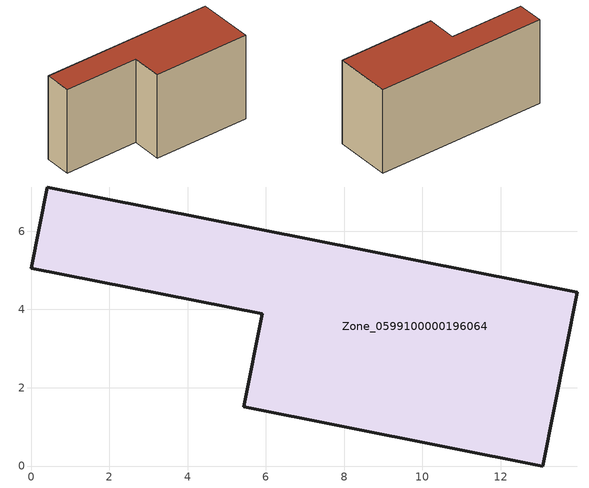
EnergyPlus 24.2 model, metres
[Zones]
Zone_0599100000196064
 floor ground (C_G): 13.96,4.44 13.07,0 5.44,1.51 5.91,3.89 0,5.06 0.41,7.13 z0
 wall outside (C_F): 13.07,0 13.96,4.44 0.41,7.13 0,5.06 5.91,3.89 5.44,1.51 13.07,0 z0:7.02
 roof outside (C_R): 5.44,1.51 13.07,0 13.96,4.44 0.41,7.13 0,5.06 5.91,3.89 z7.02
[BUILDING]
Pand.0599100000196064: North Axis=0; Terrain=City; Loads Convergence Tolerance Value=0.04; Temperature Convergence Tolerance Value=0.4; Solar Distribution=FullExterior; Maximum Number of Warmup Days=25; Minimum Number of Warmup Days=1
[Site:Location]
Rotterdam.The.Hague.AP_ZH_NLD Design_Conditions: Latitude=51.96; Longitude=4.45; Time Zone=1; Elevation=-4.5
[SITE:GROUNDTEMPERATURE:BUILDINGSURFACE]
18, 18, 18, 18, 18, 18, 18, 18, 18, 18, 18, 18
[MATERIAL] Thermal Absorptance=0.9; Solar Absorptance=0.7; Visible Absorptance=0.7
Name | Roughness | Thickness | Conductivity | Density | Specific Heat
G.TI.1946 | MediumSmooth | 0.15 | 1 | 540 | 1210
F.TI.1946 | Rough | 0.3 | 0.857143 | 1920 | 840
R.TI.1946 | MediumRough | 0.2 | 0.1 | 1500 | 1000
[CONSTRUCTION]
C_G: G.TI.1946
C_F: F.TI.1946
C_R: R.TI.1946
[ZONE]
Zone_0599100000196064: Type=1; Multiplier=1; Ceiling Height=Autocalculate; Volume=Autocalculate; Floor Area=autocalculate; Part of Total Floor Area=Yes
[ZONEINFILTRATION:DESIGNFLOWRATE]
Infil_Zone_0599100000196064: Zone or ZoneList or Space or SpaceList=Zone_0599100000196064; Schedule=AlwaysOn; Design Flow Rate Calculation Method=Flow/Area; Flow Rate per Floor Area=0.003; Constant Term Coefficient=1; Temperature Term Coefficient=0; Velocity Term Coefficient=0; Velocity Squared Term Coefficient=0
[HVACTEMPLATE:ZONE:IDEALLOADSAIRSYSTEM]
Zone_0599100000196064: Maximum Heating Supply Air Temperature=50; Minimum Cooling Supply Air Temperature=13; Maximum Heating Supply Air Humidity Ratio=0.0156; Minimum Cooling Supply Air Humidity Ratio=0.0077; Heating Limit=NoLimit; Cooling Limit=NoLimit; Dehumidification Control Type=ConstantSensibleHeatRatio; Cooling Sensible Heat Ratio=0.7; Dehumidification Setpoint=60; Humidification Control Type=None; Humidification Setpoint=30; Outdoor Air Method=None; Outdoor Air Flow Rate per Person=0.00944; Outdoor Air Flow Rate per Zone Floor Area=0; Outdoor Air Flow Rate per Zone=0; Demand Controlled Ventilation Type=None; Outdoor Air Economizer Type=NoEconomizer; Heat Recovery Type=None; Sensible Heat Recovery Effectiveness=0.7; Latent Heat Recovery Effectiveness=0.65
[ZONECONTROL:THERMOSTAT]
ThermostatControl_Zone_0599100000196064: Zone or ZoneList=Zone_0599100000196064; Control Type Schedule=DualSetpointControlType; Control 1=Thermostat_Zone_0599100000196064; Temperature Difference Between Cutout And Setpoint=0
[THERMOSTATSETPOINT:DUALSETPOINT]
Thermostat_Zone_0599100000196064: Heating Setpoint Temperature Schedule=HeatingSetpoint_Zone_0599100000196064; Cooling Setpoint Temperature Schedule=CoolingSetpoint_Zone_0599100000196064
[SCHEDULE:COMPACT]
HeatingSetpoint_Zone_0599100000196064: Through: 12/31, For: AllDays, Until: 24:00, 21
CoolingSetpoint_Zone_0599100000196064: Through: 12/31, For: AllDays, Until: 24:00, 24
DualSetpointControlType: Through: 12/31, For: AllDays, Until: 24:00, 4
AlwaysOn: Through: 12/31, For: AllDays, Until: 24:00, 1
